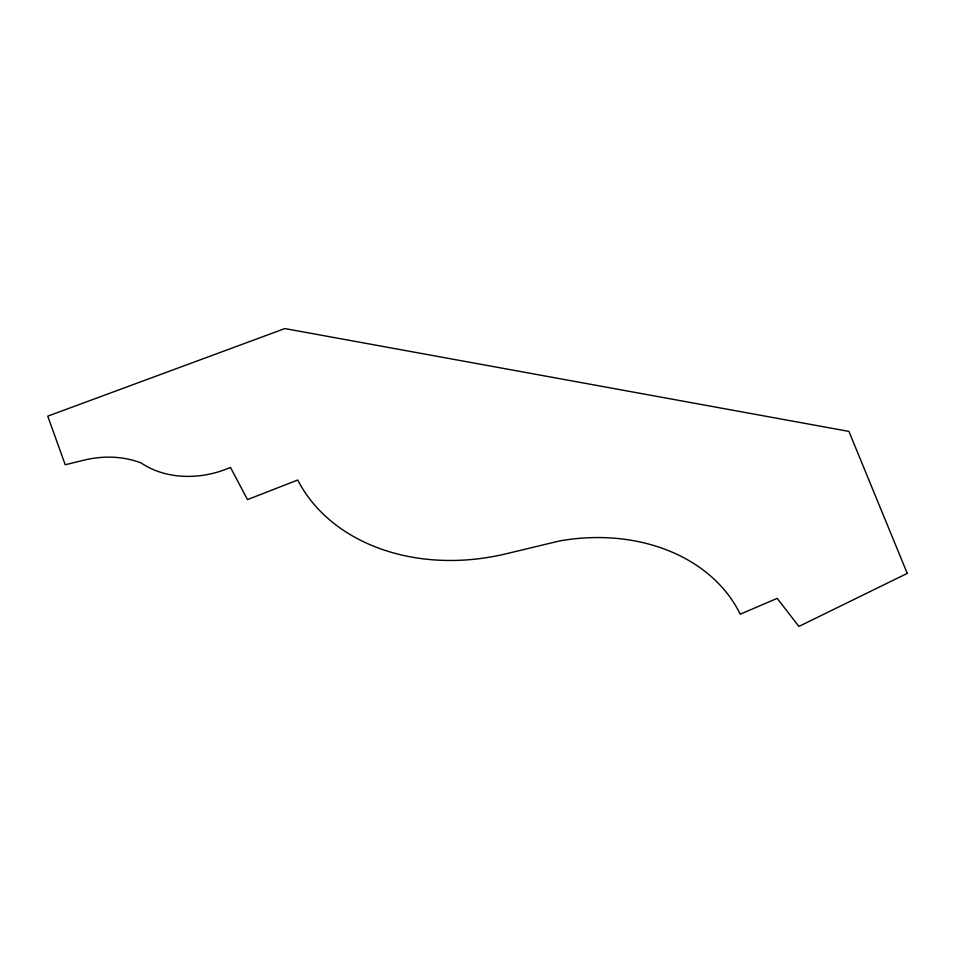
<?xml version="1.0" encoding="UTF-8"?>
<svg xmlns="http://www.w3.org/2000/svg" width="955" height="955" viewBox="0 0 955 955"><rect width="100%" height="100%" fill="white"/><g stroke="black" fill="none" stroke-linecap="round" stroke-linejoin="round"><path stroke-width="1.43" d="M907.25 573.394L798.893 626.432L777.191 598.355L740.232 614.196A179.564 141.507 -16.5 0 0 559.821 540.888L505.541 553.924A193.746 152.681 -16.5 0 1 297.721 480.019L247.488 499.608L230.453 467.389A84.422 66.528 -16.5 0 1 141.101 462.96A84.637 66.695 -16.5 0 0 85.628 459.761L65.238 464.763L47.75 416.153L284.841 328.568L848.923 431.397L907.25 573.394"/></g></svg>
